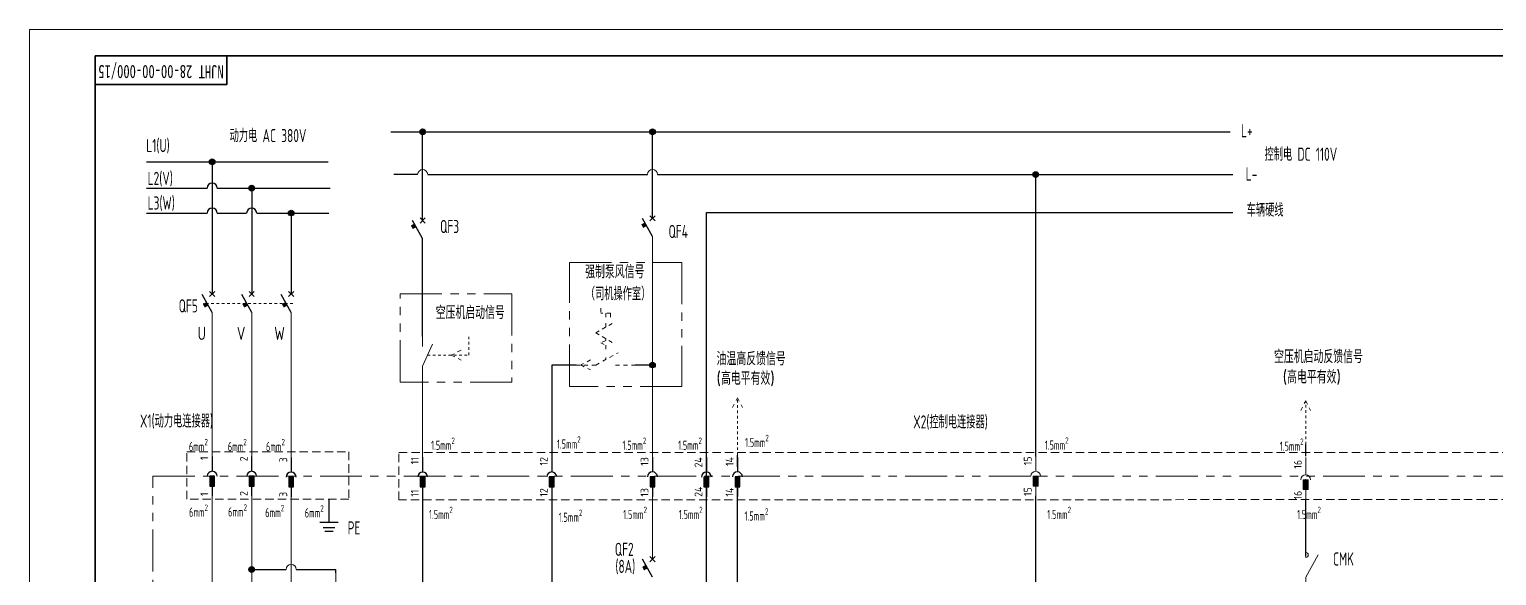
# Model space of a CAD drawing. Header units: millimetres. Extents: x 0 to 840, y 0 to 594.
# Drawn here: x 0 to 557, y 387 to 594 of the extents above; entities that cross this region are included whole.
import ezdxf
from ezdxf.enums import TextEntityAlignment as Align

# ---------------------------------------------------------------- set-up
doc = ezdxf.new("R2010")
doc.units = ezdxf.units.MM
for name, pattern in [('CENTER2', [12, 7, -1, 1, -1, 1, -1]), ('HIDDEN', [9.525, 6.35, -3.175]), ('PHANTOM2', [31.75, 15.875, -3.175, 3.175, -3.175, 3.175, -3.175]), ('虚线', [2, 1, -1])]:
    doc.linetypes.add(name, pattern=pattern)
for name, color, linetype, lineweight in [('BLK_0.5mm^2', 7, 'Continuous', 18), ('SYMS', 7, 'Continuous', 18), ('TERMS', 4, 'Continuous', 18), ('WIREFIXED', 4, 'Continuous', 18), ('双点划线', 6, 'CENTER2', 18), ('尺寸线层', 3, 'Continuous', 13), ('标注', 3, 'Continuous', 18), ('粗实线层', 7, 'Continuous', 25), ('虚线', 2, 'HIDDEN', 18), ('虚线层', 6, '虚线', 13)]:
    doc.layers.add(name, color=color, linetype=linetype, lineweight=lineweight)
doc.styles.add('WD_IEC', font='isocp2.shx', dxfattribs={"width": 0.9, "bigfont": 'gbcbig.shx'})
doc.styles.add('标准', font='isoct2.shx')
doc.styles.add('海泰标注样式', font='isocp.shx', dxfattribs={"width": 0.7, "bigfont": 'gbcbig.shx'})
doc.styles.add('海泰汉字样式', font='仿宋_GB2312.ttf', dxfattribs={"width": 0.7})

# ---------------------------------------------------------------- blocks, each defined once
blk = doc.blocks.new('HTDrawingNo')
at = {"insert": (50, 578.5), "char_height": 5, "width": 50, "attachment_point": 5, "rotation": 180, "style": '海泰汉字样式'}
blk.add_mtext('NJHT 28-00-00-000/15', dxfattribs=at)
blk = doc.blocks.new('NJHT-A1')
at = {"color": 7, "linetype": 'Continuous', "lineweight": 18}
for p in [(0, 0), (840, 594)]:
    blk.add_line(p, (0, 594), dxfattribs=at)
at = {"color": 7, "linetype": 'Continuous', "lineweight": 35}
for p, q in [((830, 584), (25, 584)), ((25, 584), (25, 10))]:
    blk.add_line(p, q, dxfattribs=at)
blk.add_lwpolyline([(75, 584), (75, 573), (25, 573)], dxfattribs=at)
at = {"color": 2, "linetype": 'Continuous', "lineweight": 18, "style": '海泰汉字样式', "width": 0.6}
blk.add_attdef('5', text='', height=5, rotation=180, dxfattribs=at).set_placement((50, 578.5), align=Align.MIDDLE_CENTER)
at = {"color": 2, "linetype": 'Continuous', "lineweight": 18, "style": '海泰汉字样式'}
for tag, height, width, p in [('1', 5, 0.7, (805, 59.25)), ('7', 5, 0.7, (755, 50.5)), ('2', 5, 0.7, (805, 51.75)), ('3', 5, 0.6, (805, 38)), ('12', 3.5, 0.7, (668, 34.5)), ('13', 3.5, 0.6, (682, 34.5)), ('20', 3.5, 0.7, (708, 34.5)), ('21', 3.5, 0.6, (722, 34.5)), ('14', 3.5, 0.7, (668, 27.5)), ('15', 3.5, 0.6, (682, 27.5)), ('22', 3.5, 0.7, (708, 27.5)), ('23', 3.5, 0.6, (722, 27.5)), ('8', 3.5, 0.7, (762, 22.5)), ('9', 3.5, 0.7, (774, 22.5)), ('4', 5, 0.6, (805, 22.5)), ('16', 3.5, 0.7, (668, 20.5)), ('17', 3.5, 0.6, (682, 20.5)), ('24', 3.5, 0.7, (708, 20.5)), ('25', 3.5, 0.6, (722, 20.5)), ('18', 3.5, 0.7, (668, 13.5)), ('19', 3.5, 0.6, (682, 13.5)), ('26', 3.5, 0.7, (708, 13.5)), ('27', 3.5, 0.6, (722, 13.5)), ('11', 3.5, 0.7, (742.5, 13.5)), ('10', 3.5, 0.7, (767.5, 13.5)), ('6', 3.5, 0.7, (811.57, 13.5))]:
    blk.add_attdef(tag, text='', height=height, dxfattribs=dict(at, width=width)).set_placement(p, align=Align.MIDDLE_CENTER)
blk = doc.blocks.new('WD_WNV_1')
at = {"linetype": 'Continuous', "style": 'WD_IEC', "width": 0.8}
blk.add_attdef('WIRENO', text='', height=2.5, dxfattribs=at).set_placement((-1.6, 0), align=Align.MIDDLE_RIGHT)
at = {"style": 'WD_IEC'}
for tag, p in [('W08USER', (-1, 0.375)), ('W04USER', (-1, 0.875)), ('W05USER', (-1, 0.75)), ('W09USER', (-1, 0.25)), ('W03USER', (-1, 1)), ('W06USER', (-1, 0.625)), ('W07USER', (-1, 0.5)), ('W02USER', (-1, 1.125)), ('W01USER', (-1, 1.25)), ('W10USER', (-1, 0.125))]:
    blk.add_attdef(tag, text='', height=0.08, dxfattribs=at).set_placement(p, align=Align.CENTER)
blk = doc.blocks.new('VCR21_1')
for p, q in [((0, 7.5), (0, 2.5)), ((0, -2.5), (2.49, 3.12)), ((0, -2.5), (0, -7.5))]:
    blk.add_line(p, q)
at = {"style": 'WD_IEC'}
for tag, p in [('INST', (-5.25, 7.75)), ('LOC', (-5.25, 4.25)), ('TAG2', (-5.25, 0.75)), ('XREF', (-5.25, -3.75)), ('DESC1', (-5.25, -7.6)), ('DESC2', (-5.25, -11.1)), ('DESC3', (-5.25, -14.6))]:
    blk.add_attdef(tag, text='', height=2.5, dxfattribs=at).set_placement(p, align=Align.RIGHT)
for tag, p, height in [('X2TERM01', (0, 7.5), 0.32), ('X4LINK', (-2, 0), 0.32), ('X1LINK', (-0.5, 0), 0.32), ('CONTACT', (4, -3.5), 1), ('X8TERM02', (0, -7.5), 0.32), ('FAMILY', (4, -5), 1)]:
    blk.add_attdef(tag, p, '', height=height, dxfattribs=at)
blk.add_attdef('TERM01', text='', height=2, rotation=90, dxfattribs=at).set_placement((-1, 7.5), align=Align.RIGHT)
blk.add_attdef('TERM02', (-1, -7.5), '', height=2, rotation=90, dxfattribs=at)
blk = doc.blocks.new('bfcgb')
blk.add_hatch(color=256).paths.add_polyline_path([(1495.06, 338, 1), (1492.9, 338, 1)])
blk.add_circle((1493.98, 338), 1.08)
blk = doc.blocks.new('VC01JP_1')
blk.add_hatch(color=256).paths.add_polyline_path([(0.62, -2.5), (0.62, 0), (-0.62, 0), (-0.62, -2.5)], flags=0)
for p, q in [((0, 5), (0, 1.25)), ((0, -2.5), (0, -5))]:
    blk.add_line(p, q)
blk.add_lwpolyline([(0.62, 0), (-0.62, 0), (-0.62, -2.5), (0.62, -2.5)], close=True)
blk.add_arc((0, 0), 1.25, 0, 180)
blk.add_point((0, 0))
at = {"style": 'WD_IEC'}
for tag, p in [('INST', (-5.25, 8)), ('TAG1', (-5.25, 2)), ('LOC', (-5.25, 5)), ('DESC1', (-5.25, -5.1)), ('DESC2', (-5.25, -8.1)), ('DESC3', (-5.25, -11.1))]:
    blk.add_attdef(tag, text='', height=2, dxfattribs=at).set_placement(p, align=Align.RIGHT)
blk.add_attdef('TERM02', text='', height=2, rotation=90, dxfattribs=at).set_placement((-1, 5), align=Align.RIGHT)
for tag, p, height in [('X2TERM02', (0, 5), 0.32), ('X2TERMDESC02', (0, 4.48), 0.32), ('MFG', (2.75, 4), 1.5), ('CAT', (2.75, 1.5), 1.5), ('X4LINK', (-1.25, -1.25), 0.32), ('X1LINK', (1.25, -1.25), 0.32), ('ASSYCODE', (2.75, -2.75), 1), ('FAMILY', (2.75, -4.25), 1), ('X8TERM01', (0, -5), 0.32), ('X8TERMDESC01', (0, -5.52), 0.32), ('CATDESC', (2.75, -5.75), 1)]:
    blk.add_attdef(tag, p, '', height=height, dxfattribs=at)
blk.add_attdef('TERM01', (-1, -5), '', height=2, rotation=90, dxfattribs=at)
blk = doc.blocks.new('HA1X2_1')
blk.add_lwpolyline([(-1.25, -2.5), (0, 0), (1.25, -2.5)])
at = {"style": 'WD_IEC'}
for tag, p in [('DESC1', (0, 5.1)), ('DESC2', (0, 1.25))]:
    blk.add_attdef(tag, text='', height=2.5, dxfattribs=at).set_placement(p, align=Align.CENTER)
blk.add_attdef('X8TERM01', (0, 0), '', height=0.32, dxfattribs=at)
blk = doc.blocks.new('HSS112_2_1')
for p, q in [((-1.25, 13.12), (-1.25, 11.88)), ((-1.25, 13.12), (1.25, 13.12)), ((0, 13.12), (0, 11.88)), ((1.25, 14.38), (1.25, 13.12)), ((-0.75, 10), (-1.83, 10.62)), ((0.88, 9.06), (-0.21, 9.69)), ((0, 10.62), (0, 9.57)), ((2.5, 8.12), (1.42, 8.75)), ((2.5, 8.12), (1.42, 7.5)), ((-0.75, 6.25), (-1.83, 5.62)), ((0.88, 7.19), (-0.21, 6.56)), ((0, 6.25), (0, 6.68)), ((0, 6.25), (1.25, 5.62)), ((1.25, 5.62), (0, 5)), ((0, 5), (0, 3.12)), ((-7.5, 0), (-2.5, 0)), ((2.5, 0), (-3.12, 3.12)), ((0, 1.88), (0, 1.39)), ((2.5, 0), (7.5, 0))]:
    blk.add_line(p, q)
at = {"style": 'WD_IEC'}
for tag, height, p in [('INST', 2.5, (-5, 21.12)), ('LOC', 2.5, (-5, 17.62)), ('TAG1', 2.5, (-5, 14.12)), ('TERM02', 2, (7.5, 1)), ('STATE', 2.5, (-5, -7.5)), ('DESC1', 2.5, (-5, -15)), ('DESC2', 2.5, (-5, -18.5)), ('DESC3', 2.5, (-5, -22))]:
    blk.add_attdef(tag, text='', height=height, dxfattribs=at).set_placement(p, align=Align.RIGHT)
for tag, p in [('POS1', (-3.5, 10.62)), ('POS2', (-3.5, 5.65))]:
    blk.add_attdef(tag, text='', height=2, dxfattribs=at).set_placement(p, align=Align.MIDDLE_RIGHT)
for tag, p, height in [('MFG', (4.92, 12.12), 1.5), ('CAT', (4.92, 9.62), 1.5), ('X4TERM01', (-7.5, 0), 0.32), ('TERM01', (-7.5, 1), 2), ('X8LINK', (0, 0), 0.32), ('X1TERM02', (7.5, 0), 0.32), ('ASSYCODE', (3.5, -2.75), 1), ('FAMILY', (3.5, -4.25), 1), ('CATDESC', (3.5, -5.75), 1), ('CONTACT', (3.75, -7.5), 1)]:
    blk.add_attdef(tag, p, '', height=height, dxfattribs=at)
at = {"lineweight": 15, "style": 'WD_IEC'}
blk.add_attdef('XREF', text='', height=2.5, dxfattribs=at).set_placement((-5, -11.25), align=Align.RIGHT)
blk = doc.blocks.new('VC02JP_1')
blk.add_hatch(color=256).paths.add_polyline_path([(0.62, -2.5), (0.62, 0), (-0.62, 0), (-0.62, -2.5)], flags=0)
for p, q in [((0, 5), (0, 1.25)), ((0, -2.5), (0, -5))]:
    blk.add_line(p, q)
blk.add_lwpolyline([(0.62, 0), (-0.62, 0), (-0.62, -2.5), (0.62, -2.5)], close=True)
blk.add_arc((0, 0), 1.25, 0, 180)
blk.add_point((0, 0))
at = {"style": 'WD_IEC'}
for tag, p in [('INST', (-5.25, 8)), ('TAG2', (-5.25, 2)), ('LOC', (-5.25, 5)), ('DESC1', (-5.25, -5.1)), ('DESC2', (-5.25, -8.1)), ('DESC3', (-5.25, -11.1))]:
    blk.add_attdef(tag, text='', height=2, dxfattribs=at).set_placement(p, align=Align.RIGHT)
blk.add_attdef('TERM02', text='', height=2, rotation=90, dxfattribs=at).set_placement((-1, 5), align=Align.RIGHT)
for tag, p, height in [('X2TERM02', (0, 5), 0.32), ('X2TERMDESC02', (0, 4.48), 0.32), ('MFG', (2.75, 4), 1.5), ('CAT', (2.75, 1.5), 1.5), ('X4LINK', (-1.25, -1.25), 0.32), ('X1LINK', (1.25, -1.25), 0.32), ('ASSYCODE', (2.75, -2.75), 1), ('FAMILY', (2.75, -4.25), 1), ('X8TERM01', (0, -5), 0.32), ('X8TERMDESC01', (0, -5.52), 0.32), ('CATDESC', (2.75, -5.75), 1)]:
    blk.add_attdef(tag, p, '', height=height, dxfattribs=at)
blk.add_attdef('TERM01', (-1, -5), '', height=2, rotation=90, dxfattribs=at)
blk = doc.blocks.new('VMS21P_1')
for p, q in [((0, 7.5), (0, 2.5)), ((0, -2.5), (3.125, 3.125)), ((0, -2.5), (0, -7.5))]:
    blk.add_line(p, q)
blk.add_arc((0, 3.125), 0.625, 270, 90)
at = {"style": 'WD_IEC'}
for tag, p in [('INST', (-5.25, 7.75)), ('LOC', (-5.25, 4.25)), ('TAG2', (-5.25, 0.75)), ('XREF', (-5.25, -3.75)), ('DESC1', (-5.25, -7.6)), ('DESC2', (-5.25, -11.1)), ('DESC3', (-5.25, -14.6))]:
    blk.add_attdef(tag, text='', height=2.5, dxfattribs=at).set_placement(p, align=Align.RIGHT)
for tag, p, height in [('X2TERM01', (0, 7.5), 0.32), ('X4LINK', (-2, 0), 0.32), ('X1LINK', (-0.5, 0), 0.32), ('CONTACT', (4, -3.5), 1), ('X8TERM02', (0, -7.5), 0.32), ('FAMILY', (4, -5), 1)]:
    blk.add_attdef(tag, p, '', height=height, dxfattribs=at)
blk.add_attdef('TERM01', text='', height=2, rotation=90, dxfattribs=at).set_placement((-1, 7.5), align=Align.RIGHT)
blk.add_attdef('TERM02', (-1, -7.5), '', height=2, rotation=90, dxfattribs=at)
blk = doc.blocks.new('fse')
blk.add_hatch(color=256).paths.add_polyline_path([(-62.47, -297.35), (-62.47, -293.6), (-64.34, -293.6), (-64.34, -297.35)], flags=0)
for p, q in [((-63.41, -286.1), (-63.41, -291.72)), ((-63.41, -297.35), (-63.41, -301.1))]:
    blk.add_line(p, q)
blk.add_lwpolyline([(-62.47, -293.6), (-64.34, -293.6), (-64.34, -297.35), (-62.47, -297.35)], close=True)
blk.add_arc((-63.41, -293.6), 1.88, 0, 180)
blk.add_point((-63.41, -293.6))
at = {"layer": 'TERMS', "style": 'WD_IEC'}
blk.add_attdef('1', text='', height=3, rotation=90, dxfattribs=at).set_placement((-64.91, -286.1), align=Align.RIGHT)
blk.add_attdef('1', (-64.91, -301.1), '', height=3, rotation=90, dxfattribs=at)
blk = doc.blocks.new('VCR1_1')
for p, q in [((0, 2.5), (0, 7.5)), ((0, -2.5), (0, -7.5))]:
    blk.add_line(p, q)
blk.add_lwpolyline([(-5, 2.5), (-5, -2.5), (5, -2.5), (5, 2.5)], close=True)
at = {"style": 'WD_IEC'}
for tag, height, p in [('INST', 2.5, (-5.25, 11.5)), ('LOC', 2.5, (-5.25, 8)), ('TAG1', 2.5, (-5.25, 4.5)), ('MFG', 1.5, (-6, 1)), ('CAT', 1.5, (-6, -1.5)), ('DESC1', 2.5, (-5.25, -6.85)), ('DESC2', 2.5, (-5.25, -10.35)), ('DESC3', 2.5, (-5.25, -13.85))]:
    blk.add_attdef(tag, text='', height=height, dxfattribs=at).set_placement(p, align=Align.RIGHT)
for tag, p, height in [('X2TERM01', (0, 7.5), 0.32), ('X4LINK', (-5, 0), 0.32), ('X1LINK', (5, 0), 0.32), ('ASSYCODE', (1, -4), 1), ('X8TERM02', (0, -7.5), 0.32), ('FAMILY', (1, -5.5), 1), ('CATDESC', (1, -7), 1)]:
    blk.add_attdef(tag, p, '', height=height, dxfattribs=at)
blk.add_attdef('TERM01', text='', height=2, rotation=90, dxfattribs=at).set_placement((-1, 7.5), align=Align.RIGHT)
blk.add_attdef('TERM02', (-1, -7.5), '', height=2, rotation=90, dxfattribs=at)
at = {"lineweight": 9, "style": 'WD_IEC'}
for tag, p in [('NO', (-5.5, -16.5)), ('NC', (-5.5, -20))]:
    blk.add_attdef(tag, text='', height=2.5, dxfattribs=at).set_placement(p, align=Align.TOP_RIGHT)
for tag, p in [('XREFNO', (-4, -16.5)), ('XREFNC', (-4, -20))]:
    blk.add_attdef(tag, text='', height=2.5, dxfattribs=at).set_placement(p, align=Align.TOP_LEFT)

msp = doc.modelspace()

# ---------------------------------------------------------------- hatches: boundary and pattern name
for points in [[(146.22615, 520.22784), (144.89838, 519.49184), (145.63437, 518.16407), (146.96214, 518.90007)], [(233.7678, 520.65646), (232.44003, 519.92046), (233.17602, 518.59269), (234.50379, 519.32869)], [(67.23264, 490.41964), (65.90488, 489.68365), (66.64087, 488.35588), (67.96864, 489.09187)], [(82.23264, 490.41964), (80.90488, 489.68365), (81.64087, 488.35588), (82.96864, 489.09187)], [(97.23264, 490.41964), (95.90488, 489.68365), (96.64087, 488.35588), (97.96864, 489.09187)], [(234.11146, 390.62477), (232.78369, 389.88878), (233.51968, 388.56101), (234.84745, 389.297)]]:
    msp.add_hatch(color=256).paths.add_polyline_path(points, flags=0)

# ---------------------------------------------------------------- linework, layer by layer
for p, q in [((137.33436, 555.09362), (456.06988, 555.09362)), ((149.39529, 531.86764), (149.39529, 555.09362)), ((236.68652, 522.24561), (236.68652, 555.09362)), ((44.55589, 543.73171), (113.46539, 543.73171)), ((69.4516, 543.73171), (69.4516, 493.50693)), ((147.49029, 538.85473), (138.4561, 538.85473)), ((151.30029, 538.85473), (234.78152, 538.85473)), ((224.38795, 538.85473), (234.78152, 538.85473)), ((238.59152, 538.85473), (457.16028, 538.85473)), ((382.2456, 431.81479), (382.2456, 538.85473)), ((44.55589, 533.70095), (67.5466, 533.70095)), ((71.3566, 533.70095), (114.26777, 533.70095)), ((84.4516, 533.70095), (84.4516, 493.50693)), ((149.39529, 521.40142), (149.39529, 531.86764)), ((44.55589, 524.26016), (67.5466, 524.26016)), ((71.3566, 524.26016), (82.5466, 524.26016)), ((86.3566, 524.26016), (113.73285, 524.26016)), ((99.4516, 524.26016), (99.4516, 493.50693)), ((257.18245, 285.9065), (257.18245, 524.49576)), ((257.18245, 524.49576), (457.1096, 524.49576)), ((149.39529, 514.52637), (145.60001, 521.35786)), ((150.37147, 520.40142), (148.4191, 522.40142)), ((148.4191, 520.40142), (150.37147, 522.40142)), ((236.68652, 515.40573), (232.89125, 522.23722)), ((237.66271, 521.24561), (235.71034, 523.24561)), ((235.71034, 521.24561), (237.66271, 523.24561)), ((149.39529, 477.33223), (149.39529, 514.52637)), ((69.4516, 486.4285), (65.65632, 493.26)), ((70.42779, 492.50693), (68.47541, 494.50693)), ((68.47541, 492.50693), (70.42779, 494.50693)), ((84.4516, 486.4285), (80.65632, 493.26)), ((85.42779, 492.50693), (83.47541, 494.50693)), ((83.47541, 492.50693), (85.42779, 494.50693)), ((99.4516, 486.4285), (95.65632, 493.26)), ((100.42779, 492.50693), (98.47541, 494.50693)), ((98.47541, 492.50693), (100.42779, 494.50693)), ((198.42475, 466.53625), (198.42475, 431.55256)), ((207.67742, 466.53625), (198.42475, 466.53625)), ((236.68652, 466.53625), (230.17742, 466.53625)), ((484.82607, 431.98071), (484.82607, 436.32306)), ((268.98799, 427.90902), (268.98799, 432.2847)), ((268.98799, 322.16098), (268.98799, 420.78402)), ((113.78368, 415.59445), (113.78368, 406.8785)), ((149.39529, 416.81479), (149.39529, 334.7202)), ((198.42475, 416.55256), (198.42475, 285.9065)), ((382.2456, 153.96874), (382.2456, 416.81479)), ((484.82607, 393.94483), (484.82607, 415.4807)), ((236.68653, 385.99263), (232.89125, 392.82413)), ((237.66271, 391.86768), (235.71034, 393.86768)), ((235.71034, 391.86768), (237.66271, 393.86768))]:
    msp.add_line(p, q)
at = {"color": 1}
for p, q in [((110.27851, 406.8785), (117.28885, 406.8785)), ((111.57882, 404.8452), (115.98855, 404.8452)), ((112.2007, 403.48966), (115.36666, 403.48966))]:
    msp.add_line(p, q, dxfattribs=at)
for centre in [(69.4516, 533.70095), (69.4516, 524.26016), (84.4516, 524.26016)]:
    msp.add_arc(centre, 1.905, 0, 180)
at = {"layer": 'BLK_0.5mm^2'}
for p, q in [((236.68653, 429.0593), (236.68652, 515.40573)), ((69.4516, 426.18979), (69.4516, 486.4285)), ((84.4516, 431.81479), (84.4516, 486.4285)), ((99.4516, 431.48737), (99.4516, 486.4285)), ((149.39529, 431.53821), (149.39529, 458.58223)), ((236.68653, 431.81479), (236.68653, 447.38672)), ((69.4516, 416.81479), (69.4516, 423.02979)), ((69.4516, 351.63064), (69.4516, 416.81479)), ((84.4516, 351.63064), (84.4516, 416.81479)), ((84.4516, 415.26702), (84.4516, 415.59445)), ((99.4516, 351.63064), (99.4516, 416.48737)), ((149.39529, 406.61232), (149.39529, 415.31786)), ((236.68653, 392.86768), (236.68653, 416.56559))]:
    msp.add_line(p, q, dxfattribs=at)
for centre in [(149.39529, 538.85473), (236.68652, 538.85473), (99.4516, 388.91564)]:
    msp.add_arc(centre, 1.905, 0, 180, dxfattribs=at)
at = {"layer": '双点划线', "linetype": 'PHANTOM2'}
for p, q in [((46.9516, 424.31479), (816.7777, 424.31479)), ((46.9516, 134.14876), (46.9516, 424.31479))]:
    msp.add_line(p, q, dxfattribs=at)
for points in [[(247.84307, 458.39689), (205.22048, 458.39689), (205.22048, 505.52629), (247.84307, 505.52629)], [(140.86679, 493.58746), (183.30973, 493.58746), (183.30973, 460.08913), (140.86679, 460.08913)]]:
    msp.add_lwpolyline(points, close=True, dxfattribs=at)
at = {"layer": '粗实线层'}
for p, q in [((84.4516, 388.91564), (97.5466, 388.91564)), ((101.3566, 388.91564), (116.47418, 388.91564)), ((116.47418, 387.64654), (116.47418, 388.91564))]:
    msp.add_line(p, q, dxfattribs=at)
at = {"layer": '虚线', "ltscale": 0.5}
for p, q in [((59.79727, 415.59445), (59.79727, 433.59445)), ((59.79727, 433.59445), (121.38368, 433.59445)), ((121.38368, 433.59445), (121.38368, 415.59445)), ((140.3769, 415.31479), (140.3769, 433.31479)), ((140.3769, 433.31479), (790.99006, 433.31479)), ((121.38368, 415.59445), (59.79727, 415.59445)), ((790.99006, 415.53402), (140.3769, 415.31479))]:
    msp.add_line(p, q, dxfattribs=at)
at = {"layer": '虚线层'}
for p, q in [((100.10882, 489.84425), (66.02797, 489.84425)), ((166.88907, 470.30098), (166.88907, 477.7347)), ((151.26251, 470.30098), (166.88907, 470.30098)), ((268.98799, 432.2847), (268.98799, 454.11365)), ((484.82607, 428.36465), (484.82607, 452.99003))]:
    msp.add_line(p, q, dxfattribs=at)

# ---------------------------------------------------------------- block references
for name, p in [('NJHT-A1', (0, 0)), ('HTDrawingNo', (0, 0)), ('bfcgb', (-1344.58883, 217.09254)), ('bfcgb', (-1257.29759, 217.09254)), ('bfcgb', (-1424.53251, 205.73064)), ('bfcgb', (-1111.73852, 200.85365)), ('bfcgb', (-1409.53251, 195.69987)), ('bfcgb', (-1394.53251, 186.25908)), ('bfcgb', (-1257.29759, 128.53517)), ('bfcgb', (-1409.53251, 50.91456))]:
    msp.add_blockref(name, p)
ref = msp.add_blockref('fse', (132.8567, 717.91216))
ref.add_attrib('1', '1', (67.9516, 416.81479), dxfattribs={"layer": 'TERMS', "height": 3, "rotation": 90, "style": 'WD_IEC'})
ref.add_attrib('1', '1', dxfattribs={"layer": 'TERMS', "height": 3, "rotation": 90, "style": 'WD_IEC'}).set_placement((67.9516, 431.81479), align=Align.RIGHT)
ref = msp.add_blockref('fse', (147.8567, 717.91216))
ref.add_attrib('1', '2', (82.9516, 416.81479), dxfattribs={"layer": 'TERMS', "height": 3, "rotation": 90, "style": 'WD_IEC'})
ref.add_attrib('1', '2', dxfattribs={"layer": 'TERMS', "height": 3, "rotation": 90, "style": 'WD_IEC'}).set_placement((82.9516, 431.81479), align=Align.RIGHT)
ref = msp.add_blockref('fse', (162.8567, 717.58473))
ref.add_attrib('1', '3', (97.9516, 416.48737), dxfattribs={"layer": 'TERMS', "height": 3, "rotation": 90, "style": 'WD_IEC'})
ref.add_attrib('1', '3', dxfattribs={"layer": 'TERMS', "height": 3, "rotation": 90, "style": 'WD_IEC'}).set_placement((97.9516, 431.48737), align=Align.RIGHT)
ref = msp.add_blockref('fse', (212.80039, 717.63557))
ref.add_attrib('1', '11', (147.89529, 416.53821), dxfattribs={"layer": 'TERMS', "height": 3, "rotation": 90, "style": 'WD_IEC'})
ref.add_attrib('1', '11', dxfattribs={"layer": 'TERMS', "height": 3, "rotation": 90, "style": 'WD_IEC'}).set_placement((147.89529, 431.53821), align=Align.RIGHT)
ref = msp.add_blockref('fse', (261.82985, 717.64993))
ref.add_attrib('1', '12', (196.92475, 416.55256), dxfattribs={"layer": 'TERMS', "height": 3, "rotation": 90, "style": 'WD_IEC'})
ref.add_attrib('1', '12', dxfattribs={"layer": 'TERMS', "height": 3, "rotation": 90, "style": 'WD_IEC'}).set_placement((196.92475, 431.55256), align=Align.RIGHT)
ref = msp.add_blockref('fse', (300.09163, 717.66296))
ref.add_attrib('1', '13', (235.18653, 416.56559), dxfattribs={"layer": 'TERMS', "height": 3, "rotation": 90, "style": 'WD_IEC'})
ref.add_attrib('1', '13', dxfattribs={"layer": 'TERMS', "height": 3, "rotation": 90, "style": 'WD_IEC'}).set_placement((235.18653, 431.56559), align=Align.RIGHT)
ref = msp.add_blockref('fse', (320.58755, 717.59846))
ref.add_attrib('1', '24', (255.68245, 416.5011), dxfattribs={"layer": 'TERMS', "height": 3, "rotation": 90, "style": 'WD_IEC'})
ref.add_attrib('1', '24', dxfattribs={"layer": 'TERMS', "height": 3, "rotation": 90, "style": 'WD_IEC'}).set_placement((255.68245, 431.5011), align=Align.RIGHT)
ref = msp.add_blockref('fse', (332.39309, 717.67396))
ref.add_attrib('1', '14', (267.48799, 416.57659), dxfattribs={"layer": 'TERMS', "height": 3, "rotation": 90, "style": 'WD_IEC'})
ref.add_attrib('1', '14', dxfattribs={"layer": 'TERMS', "height": 3, "rotation": 90, "style": 'WD_IEC'}).set_placement((267.48799, 431.57659), align=Align.RIGHT)
at = {"layer": 'SYMS', "xscale": 1.5, "yscale": 1.5, "zscale": 1.5}
for name, p in [('VCR21_1', (149.39529, 469.83223)), ('VMS21P_1', (484.82607, 389.73647)), ('VCR1_1', (116.47418, 376.39654))]:
    msp.add_blockref(name, p, dxfattribs=at)
at = {"layer": 'SYMS'}
ref = msp.add_blockref('VC02JP_1', (382.2456, 424.31479), dxfattribs=dict(at, xscale=1.5, yscale=1.5, zscale=1.5))
ref.add_attrib('TERM02', '15', dxfattribs={"layer": 'TERMS', "height": 3, "rotation": 90, "style": 'WD_IEC'}).set_placement((380.7456, 431.81479), align=Align.RIGHT)
ref.add_attrib('TERM01', '15', (380.7456, 416.81479), dxfattribs={"layer": 'TERMS', "height": 3, "rotation": 90, "style": 'WD_IEC'})
at = {"layer": 'SYMS', "linetype": 'PHANTOM2'}
ref = msp.add_blockref('VC01JP_1', (484.82607, 422.9807), dxfattribs=dict(at, xscale=1.5, yscale=1.5, zscale=1.5))
ref.add_attrib('TERM02', '16', dxfattribs={"layer": 'TERMS', "height": 3, "rotation": 90, "style": 'WD_IEC'}).set_placement((483.32607, 430.4807), align=Align.RIGHT)
ref.add_attrib('TERM01', '16', (483.32607, 415.4807), dxfattribs={"layer": 'TERMS', "height": 3, "rotation": 90, "style": 'WD_IEC'})
at = {"layer": '标注', "color": 3}
ref = msp.add_blockref('WD_WNV_1', (69.4516, 478.5535), dxfattribs=dict(at, xscale=1.5, yscale=1.5, zscale=1.5))
ref.add_attrib('WIRENOF', 'U', dxfattribs={"layer": 'WIREFIXED', "linetype": 'Continuous', "height": 5, "style": 'WD_IEC', "width": 0.8}).set_placement((67.0516, 478.5535), align=Align.MIDDLE_RIGHT)
ref = msp.add_blockref('WD_WNV_1', (84.4516, 478.5535), dxfattribs=dict(at, xscale=1.5, yscale=1.5, zscale=1.5))
ref.add_attrib('WIRENOF', 'V', dxfattribs={"layer": 'WIREFIXED', "linetype": 'Continuous', "height": 5, "style": 'WD_IEC', "width": 0.8}).set_placement((82.0516, 478.5535), align=Align.MIDDLE_RIGHT)
ref = msp.add_blockref('WD_WNV_1', (99.4516, 478.5535), dxfattribs=dict(at, xscale=1.5, yscale=1.5, zscale=1.5))
ref.add_attrib('WIRENOF', 'W', dxfattribs={"layer": 'WIREFIXED', "linetype": 'Continuous', "height": 5, "style": 'WD_IEC', "width": 0.8}).set_placement((97.0516, 478.5535), align=Align.MIDDLE_RIGHT)
at = {"layer": '虚线层', "yscale": 1.5, "zscale": 1.5}
for name, p, xscale in [('HSS112_2_1', (218.92742, 466.53625), -1.5), ('HA1X2_1', (268.98799, 454.11365), 1.5), ('HA1X2_1', (484.82607, 452.99003), 1.5)]:
    msp.add_blockref(name, p, dxfattribs=dict(at, xscale=xscale))
at = {"layer": '虚线层', "xscale": -1.5, "yscale": 1.5, "zscale": 1.5, "rotation": 89.9999999048816}
for p in [(160.26179, 470.30098), (209.42427, 466.57504)]:
    msp.add_blockref('HA1X2_1', p, dxfattribs=at)

# ---------------------------------------------------------------- texts
at = {"layer": 'BLK_0.5mm^2', "char_height": 5, "width": 31.9506378, "attachment_point": 1, "line_spacing_factor": 0.99982, "style": '标准'}
for insert in [(261.01826, 463.97281), (476.07978, 464.50596)]:
    msp.add_mtext('{\\Fisocp2,gbcbig|c134;\\C3;(高电平有效)}', dxfattribs=dict(at, insert=insert))
at = {"layer": '尺寸线层', "char_height": 5, "attachment_point": 1, "line_spacing_factor": 0.99982}
for s, insert, width, style in [('{\\C3;L+}', (460.24407, 558.03098), 22.1418166, '海泰标注样式'), ('{\\Fisocp2,gbcbig|c134;\\W0.7;\\C3;L-}', (462.04414, 541.59685), 23.6871923, '标准'), ('{\\Fisocp2,gbcbig|c134;油温高反馈信号}', (261.03468, 471.43365), 35.6878049, '标准'), ('{\\Fisocp2,gbcbig|c134;空压机启动反馈信号}', (472.7846, 472.23412), 32.9452396, '标准'), ('{\\Fisocp2,gbcbig|c0;\\W0.7;\\C3;X1\\Fisocp2,gbcbig|c134;(动力电连接器)}', (42.01397, 447.79021), 27.9860998, '标准'), ('{\\Fisocp2,gbcbig|c0;\\W0.7;\\C3;X2\\Fisocp2,gbcbig|c134;(控制电连接器)}', (335.73184, 447.4432), 51.18948, '标准'), ('{\\Fisocp2,gbcbig|c134;\\W0.7;\\C3;PE}', (120.91138, 407.19452), 26.6587087, '标准')]:
    msp.add_mtext(s, dxfattribs=dict(at, insert=insert, width=width, style=style))
at = {"layer": '尺寸线层', "char_height": 5, "attachment_point": 1, "style": '标准'}
for s, insert, width in [('{\\Fisocp2,gbcbig|c134;\\W0.7;L1(U)}', (44.41238, 552.38448), 14.2258825), ('{\\Fisocp2,gbcbig|c134;\\W0.7;\\C3;动力电 \\Fisocp2,gbcbig|c0;AC 380V}', (76.07606, 556.15679), 27.5249859), ('{\\Fisocp2,gbcbig|c134;\\W0.7;\\C3;控制电 DC 110V}', (469.17719, 549.0893), 27.5249859), ('{\\Fisocp2,gbcbig|c134;\\W0.7;L2(V)}', (44.9322, 539.91366), 14.2258825), ('{\\Fisocp2,gbcbig|c134;\\W0.7;L3(W)}', (44.9322, 530.56056), 14.2258825), ('{\\Fisocp2,gbcbig|c134;\\W0.7;\\C3;车辆硬线}', (462.39063, 527.89308), 27.5249859), ('{\\Fisocp2,gbcbig|c0;\\W0.7;\\C3;QF\\Fisocp2,gbcbig|c134;3}', (156.02211, 521.63774), 16.2178255), ('{\\Fisocp2,gbcbig|c0;\\W0.7;\\C3;QF\\Fisocp2,gbcbig|c134;4}', (242.81008, 519.73866), 16.2178255), ('{\\Fisocp2,gbcbig|c0;\\W0.7;QF\\Fisocp2,gbcbig|c134;5}', (56.72685, 491.50047), 14.2258825), ('{\\Fisocp2,gbcbig|c134;\\W0.7;\\C3;QF2}', (222.39997, 399.05628), 16.2178255), ('{\\Fisocp2,gbcbig|c134;\\W0.7;(8A)}', (222.5981, 392.57339), 22.2917962), ('{\\Fisocp2,gbcbig|c134;\\W0.7;CMK}', (495.20836, 395.3889), 23.961927)]:
    msp.add_mtext(s, dxfattribs=dict(at, insert=insert, width=width))
at = {"layer": '标注', "color": 2, "char_height": 5, "attachment_point": 1, "line_spacing_factor": 0.99982, "style": '标准'}
for s, insert, width in [('{\\Fisocp2,gbcbig|c134;\\C256;强制泵风\\C3;信号\\P（\\W0.7;司机操作室\\W1;）}', (211.13118, 504.44332), 24.4735363), ('{\\Fisocp2,gbcbig|c134;\\C3;空压机启动信号}', (154.35783, 488.97317), 26.7992871)]:
    msp.add_mtext(s, dxfattribs=dict(at, insert=insert, width=width))
at = {"layer": '标注', "color": 2, "char_height": 3.5, "attachment_point": 1, "style": '海泰标注样式'}
for s, insert, width in [('\\A1;6mm{\\H0.7x;\\S2^ ;}', (60.61214, 438.49696), 9.50354), ('\\A1;6mm{\\H0.7x;\\S2^ ;}', (75.37997, 438.49696), 9.50354), ('\\A1;6mm{\\H0.7x;\\S2^ ;}', (89.87445, 438.49696), 9.50354), ('\\A1;1.5mm{\\H0.7x;\\S2^ ;}', (152.60346, 439.00791), 12.7561908), ('\\A1;1.5mm{\\H0.7x;\\S2^ ;}', (200.3947, 439.46646), 12.7561908), ('\\A1;1.5mm{\\H0.7x;\\S2^ ;}', (225.32128, 439.00791), 12.7561908), ('\\A1;1.5mm{\\H0.7x;\\S2^ ;}', (246.44583, 439.00791), 12.7561908), ('\\A1;1.5mm{\\H0.7x;\\S2^ ;}', (271.85655, 440.06354), 12.7561908), ('\\A1;1.5mm{\\H0.7x;\\S2^ ;}', (385.729, 439.08086), 12.7561908), ('\\A1;1.5mm{\\H0.7x;\\S2^ ;}', (474.98216, 438.6692), 12.7561908), ('\\A1;6mm{\\H0.7x;\\S2^ ;}', (60.65696, 413.5845), 9.50354), ('\\A1;6mm{\\H0.7x;\\S2^ ;}', (75.49005, 413.68797), 9.50354), ('\\A1;6mm{\\H0.7x;\\S2^ ;}', (89.59096, 413.44565), 9.50354), ('\\A1;6mm{\\H0.7x;\\S2^ ;}', (104.60265, 413.31617), 9.50354), ('\\A1;1.5mm{\\H0.7x;\\S2^ ;}', (151.81029, 412.7407), 12.7561908), ('\\A1;1.5mm{\\H0.7x;\\S2^ ;}', (225.57775, 412.74162), 12.7561908), ('\\A1;1.5mm{\\H0.7x;\\S2^ ;}', (246.7023, 412.74162), 12.7561908), ('\\A1;1.5mm{\\H0.7x;\\S2^ ;}', (386.66043, 412.74162), 12.7561908), ('\\A1;1.5mm{\\H0.7x;\\S2^ ;}', (481.55932, 412.74162), 12.7561908), ('\\A1;1.5mm{\\H0.7x;\\S2^ ;}', (201.06372, 411.66162), 12.7561908), ('\\A1;1.5mm{\\H0.7x;\\S2^ ;}', (271.67274, 412.15927), 12.7561908)]:
    msp.add_mtext(s, dxfattribs=dict(at, insert=insert, width=width))

doc.saveas('drawing.dxf')
